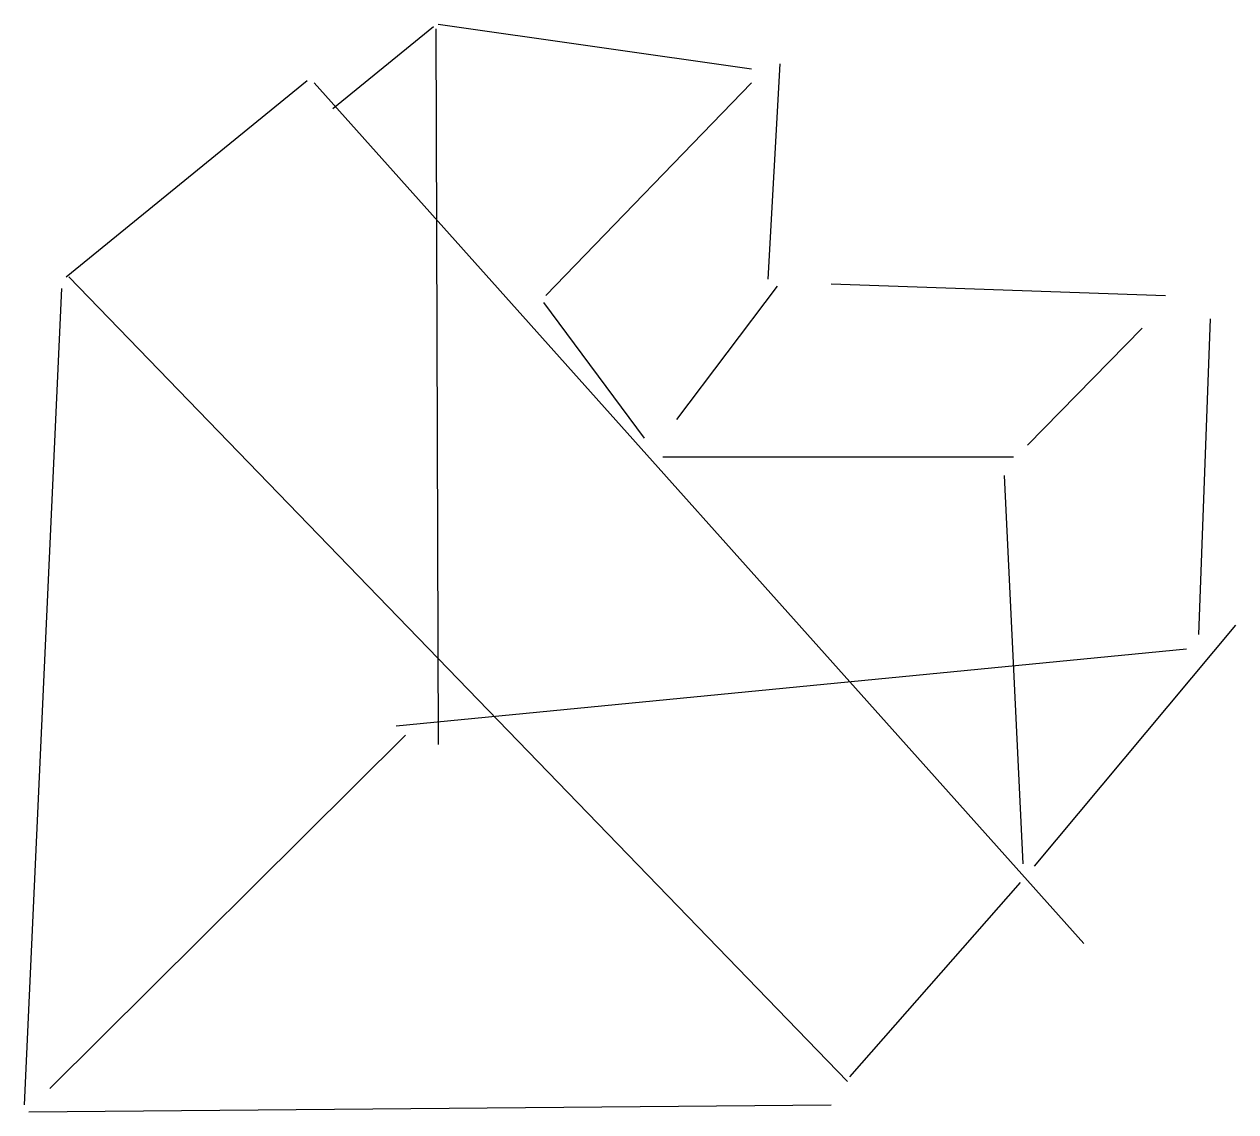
# Model space of a CAD drawing. Header units: metres. Extents: x -169 to 166, y -140 to 161.
import ezdxf

# ---------------------------------------------------------------- set-up
doc = ezdxf.new("R2010")
doc.units = ezdxf.units.M

msp = doc.modelspace()

# ---------------------------------------------------------------- linework, layer by layer
at = {"color": 0, "linetype": 'CONTINUOUS'}
for p, q in [((-83.82776, 137.231546), (-55.99306, 159.887697)), ((-55.345741, 159.240379), (-54.698423, -38.839117)), ((-54.698423, 160.535016), (32.042271, 148.235962)), ((39.810095, 149.530599), (36.573502, 89.977287)), ((-157.622082, 90.624606), (-90.948265, 144.999369)), ((-89.006309, 144.35205), (123.961514, -93.861199)), ((-24.921767, 85.446057), (32.042271, 144.35205)), ((-156.974763, 90.624606), (58.582334, -132.052997)), ((-158.916719, 87.388013), (-169.273817, -138.526183)), ((11.328076, 51.13817), (39.162776, 88.035331)), ((54.051104, 88.68265), (146.617666, 85.446057)), ((-25.569085, 83.504101), (2.265615, 45.959621)), ((158.916719, 78.972871), (155.680126, -8.415142)), ((108.425868, 44.017666), (140.144479, 76.383596)), ((7.444164, 40.781073), (104.541956, 40.781073)), ((101.952681, 35.602524), (107.13123, -71.852366)), ((110.367823, -72.499685), (166.037224, -5.825868)), ((-66.350158, -33.660568), (152.443533, -12.299054)), ((-162.153312, -133.994953), (-63.760883, -36.249842)), ((59.229653, -130.75836), (106.483912, -77.030915)), ((-167.97918, -140.468139), (54.051104, -138.526183))]:
    msp.add_line(p, q, dxfattribs=at)

doc.saveas('drawing.dxf')
